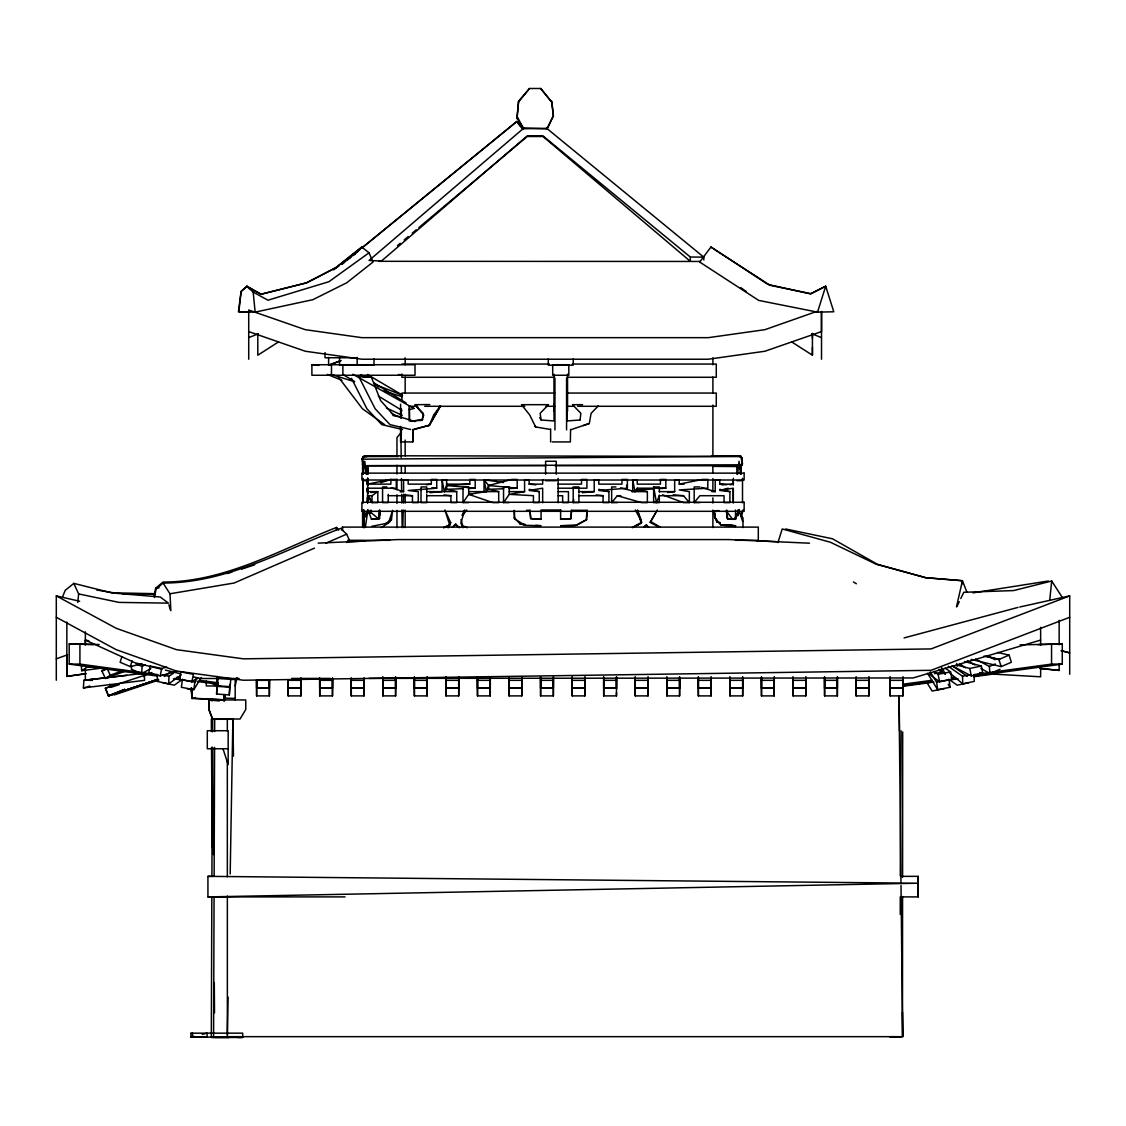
<?xml version="1.0" encoding="UTF-8"?>
<svg xmlns="http://www.w3.org/2000/svg" width="1126" height="1126" viewBox="0 0 1126 1126"><rect width="100%" height="100%" fill="white"/><g stroke="black" fill="none" stroke-linecap="round" stroke-linejoin="round"><path stroke-width="1.5" d="M66.842 655.642L66.842 676.374L85.843 673.714L66.842 676.374L66.842 622.031M85.365 644.016L85.365 631.841M345.077 896.901L207.93 896.901L207.93 876.352L213.208 876.352M224.074 701.47L224.074 694.559M225.186 694.686L225.186 699.908L225.186 694.756M235.193 699.908L235.193 679.471L230.197 679.471M269.424 679.64L269.381 695.896L256.615 695.896L256.587 679.64M269.381 695.896L269.396 680.217M300.966 677.922L300.938 695.896L288.172 695.896L288.129 679.64M300.938 695.896L300.952 678.471M332.522 677.922L332.494 695.896L319.728 695.896L319.685 677.922M328.609 357.392L328.609 365.176L341.15 360.545M332.494 695.896L332.508 678.471M342.431 527.109L342.431 530.402L342.431 527.109L758.305 527.109L758.305 540.297L735.489 540.297M364.078 677.922L364.036 695.896L351.284 695.896L351.242 677.922M363.051 490.472L363.051 502.618L363.051 479.437L363.051 488.191M364.036 695.896L364.064 678.471M367.695 479.521L367.695 484.138L367.597 479.493M367.639 481.224L367.667 484.715L367.695 479.732L367.667 484.827L367.653 478.339L367.695 502.773L367.695 496.355L367.653 502.632L367.639 497.396L367.653 500.901M395.634 677.922L395.592 695.896L382.84 695.896L382.798 677.922M395.592 695.896L395.62 676.726M412.735 441.927L412.946 429.456L412.735 441.927L400.575 441.927L400.589 426.501M400.589 417.929L400.589 404.22M401.32 413.326L401.32 417.929L401.32 409.048M405.543 494.933L412.454 495.707L412.454 502.618L418.281 502.618L418.281 491.626L408.161 490.472L436.747 488.191L436.747 479.437L431.328 479.437L431.328 484.138L426.36 484.715M427.19 677.922L427.148 695.896L414.382 695.896L414.354 677.922M427.148 695.896L427.176 676.726M458.746 677.922L458.704 695.896L445.938 695.896L445.91 677.922M458.704 695.896L458.732 676.726M490.289 677.922L490.26 695.896L477.494 695.896L477.466 677.922M490.26 695.896L490.274 676.726M521.845 677.922L521.817 695.896L509.051 695.896L509.008 677.922M521.817 695.896L521.831 676.726M553.401 677.922L553.359 695.896L540.607 695.896L540.564 677.922M553.359 695.896L553.387 676.726M584.957 677.922L584.915 695.896L572.163 695.896L572.121 677.922M578.891 494.595L578.891 502.618L573.204 502.618L573.204 486.939L578.891 486.939L578.891 492.991M584.915 695.896L584.943 676.726M616.513 677.922L616.471 695.896L603.705 695.896L603.677 677.922M616.471 695.896L616.471 692.406M616.485 688.929L616.499 676.726M648.069 677.922L648.027 695.896L635.261 695.896L635.233 677.922M648.027 695.896L648.055 676.726M679.611 677.922L679.583 695.896L666.817 695.896L666.775 677.922M679.583 695.896L679.597 676.726M700.358 261.457L378.772 261.316L381.362 261.105L527.235 135.922L542.985 135.922L690.308 257.024L690.294 261.316L543.042 136.513L527.193 136.513L418.886 227.579M711.168 677.922L711.139 695.896L698.373 695.896L698.331 677.922M711.139 695.896L711.153 676.726M742.724 677.922L742.681 695.896L729.929 695.896L729.887 677.922M733.293 488.937L733.293 502.773L733.293 488.191L719.767 490.472L729.887 491.626L729.887 502.618L724.06 502.618L724.06 495.707L699.865 495.707L694.179 502.618L699.865 502.604M733.293 485.123L733.293 478.311M735.531 510.008L735.531 519.311L727.523 518.776L734.307 519.339L739.008 510.008L743.005 522.534L743.005 527.615M742.681 695.896L742.71 676.726M774.28 677.922L774.238 695.896L761.486 695.896L761.443 677.922M774.238 695.896L774.266 676.726M805.836 677.922L805.794 695.896L793.028 695.896L793 677.922M805.794 695.896L805.822 676.726M791.719 341.938L812.423 355.197L812.423 347.216M812.423 338.307L812.423 333.507L812.423 355.197M837.392 677.922L837.35 695.896L824.584 695.896L824.556 677.922M837.35 695.896L837.378 676.726M868.934 677.922L868.906 695.896L856.14 695.896L856.098 677.922M868.906 695.896L868.92 676.726M902.953 677.922L902.911 695.896L890.145 695.896L890.117 677.922M900.237 914.396L900.251 896.859M900.265 875.817L901.11 730.873M902.489 1036.596L902.573 896.521M902.588 877.267L902.686 731.942M902.911 695.896L902.939 676.726M900.659 896.901L918.239 896.901L918.239 876.352L900.659 876.352M191.293 688.085L191.941 698.43L223.933 699.908L223.947 694.686M228.184 748.748L207.297 748.748L207.297 730.718L228.184 730.718L228.156 764.568L222.99 748.748M367.653 492.287L367.653 488.22L367.653 493.047L367.653 488.191L367.695 491.626L367.695 489.331M211.829 896.845L211.322 1037.496L242.836 1037.468M211.913 875.747L212.364 747.397M212.42 731.576L212.476 719.275M213.574 1037.468L214.067 896.831M214.137 875.732L214.587 747.397M214.644 731.576L214.686 719.275M367.681 485.292L367.695 478.311L367.681 484.701M367.667 484.067L367.695 479.732L367.667 485.095M367.667 493.047L367.695 488.191L367.653 490.767M395.62 677.486L395.592 687.916L382.84 687.916L382.812 677.486M427.176 677.486L427.148 687.916L414.382 687.916L414.354 677.486M458.732 677.486L458.704 687.916L445.938 687.916L445.91 677.486M490.289 677.486L490.26 687.916L477.494 687.916L477.466 677.486M521.845 677.486L521.817 687.916L509.051 687.916L509.022 677.486M553.401 677.486L553.359 687.916L540.607 687.916L540.579 677.486M584.971 680.329L584.915 687.916L572.163 687.916L572.121 677.486L572.107 680.343L584.971 680.343L584.943 677.486M616.499 677.486L616.471 687.916L603.705 687.916L603.677 677.486M648.055 677.486L648.027 687.916L635.261 687.916L635.233 677.486M679.611 677.486L679.583 687.916L666.817 687.916L666.789 677.486M711.168 677.486L711.139 687.916L698.373 687.916L698.345 677.486M729.873 680.343L742.738 680.329L742.724 677.486L742.681 687.916L729.929 687.916L729.901 677.486M774.266 677.486L774.238 687.916L761.486 687.916L761.443 677.486M805.822 677.486L805.794 687.916L793.028 687.916L793 677.486M837.378 677.486L837.35 687.916L824.584 687.916L824.556 677.486M868.934 677.486L868.906 687.916L856.14 687.916L856.112 677.486M890.103 680.343L902.968 680.329L902.939 677.486L902.911 687.916L890.145 687.916L890.117 677.486M157.33 675.361L157.232 681.413L168.731 683.82L181.328 674.868M227.311 1037.468L228.029 997.031M230.183 873.973L232.885 719.275L212.406 719.275L212.49 731.576M402.812 527.545L403.249 510.022M403.418 503.012L403.643 494.244M168.731 683.82L168.928 676.276L176.092 671.251M217.445 677.697L217.121 686.339L229.943 687.24L229.324 694.925L216.6 694.038L217.219 676.473M229.324 694.925L229.718 684.397M570.572 429.456L570.361 441.927L552.275 441.927M144.241 673.207L144.607 680.329L83.38 687.916L83.887 680.343L142.594 673.418M217.445 685.79L217.909 678.232L230.746 679.133L230.168 686.677L217.445 685.79L217.219 678.908M131.615 666.381L131.432 669.252L141.594 673.573L150.856 668.647M366.414 515.807L363.501 510.303L363.501 525.743L363.501 519.311L367.92 510.008L371.481 519.311L379.532 518.565L380.067 510.303M586.632 519.663L576.667 525.195L560.607 525.743L575.569 525.476L586.632 519.663L587.223 510.317M216.6 694.038L217.121 686.339M422.926 417.887L423.235 413.326L416.071 405.909M738.755 513.357L739.008 510.008L735.545 519.311L727.523 518.776L726.622 510.331L725.834 511.781M141.594 673.573L142.129 666.423L145.198 664.804M570.924 518.622L560.607 519.311L570.924 518.622L571.558 510.303L587.04 510.317L586.238 519.677M570.868 518.579L571.6 510.303M77.821 602.466L78.623 593.923L73.809 583.381L65.238 590.32L62.662 596.625M522.9 127.125L516.989 118.385L518.607 101.171L529.53 88.49L540.705 88.49L551.853 102.241L553.373 115.837L547.278 128.702L523.9 128.012L369.075 260.444L381.362 261.105M740.176 465.882L742.33 464.813L740.978 456.382L365.5 455.749L363.318 456.579L362.473 464.686L363.599 465.7L742.33 464.813L742.09 457.986L740.978 456.382L711.59 455.734M1049.742 600.003L1051.698 581.016L1013.611 590.573L963.786 592.276L960.774 598.553M363.318 474.215L364.782 461.266L366.231 474.215M737.586 474.215L739.036 461.266L740.5 474.215M740.317 469.359L740.866 464.503M336.195 530.388L336.547 527.432C280.149 549.587 225.327 582.043 163.003 582.058L155.655 588.194L153.981 596.513M516.989 118.385L518.607 101.171M371.721 526.321L388.442 522.999L391.44 519.663L392.636 510.317L388.442 522.999L381.151 527.587M738.557 513.484L739.008 510.008L739.008 513.484M580.045 420.068L580.861 413.326L572.501 404.67L582.621 404.67M194.882 682.145L182.37 679.71L181.385 687.282L193.799 689.689L194.882 682.145L197.627 677.739L191.87 681.737L179.456 679.33L180.892 671.884L193.405 674.319L191.87 681.737M365.317 527.39L367.92 510.008L367.935 513.456M570.981 429.696L589.292 423.489L591.108 413.326L598.272 405.909M573.204 502.618L573.767 499.494M154.473 597.498L156.035 589.18L163.073 583.043C226.664 583.099 282.879 550.572 340.657 528.418L346.639 534.174L349.736 540.761L346.681 542.507M174.629 671.842L160.188 675.881L148.688 673.461L150.138 666.029L161.722 668.45L166.775 667.099M160.188 675.881L161.722 668.45M235.193 685.959L237.009 677.627M738.318 513.146L739.008 510.008M956.481 606.928L962.434 580.678L925.882 577.722L876.267 564.253L830.341 542.225L782.232 528.967L777.911 542.619M659.428 527.306L650.209 522.408L657.373 510.008M380.081 513.217L378.744 519.002L369.272 511.134M400.673 441.927L401.447 438.676M741.471 516.299L743.047 510.008L740.57 515.877M817.546 312.141L825.696 286.201L810.284 293.872L767.862 284.371L710.914 247.044L699.71 262.062L758.685 300.403L817.546 312.141L833.789 311.775L825.696 286.201L811.114 293.731L770.001 285.314L710.914 247.044M121.932 656.542L120.116 662.271L130.278 666.592L141.989 663.777M130.278 666.592L132.15 660.892M367.625 502.562L367.639 496.65M444.334 491.626L446.614 489.331L446.614 479.732L442.068 479.732L444.334 491.626L446.614 485.489L469.781 484.138L469.781 479.437L475.2 479.437L475.2 488.191L468.472 488.459M409.329 407.513L409.329 420.955L421.546 420.378L423.77 415.1L414.875 404.67L429.794 404.558M453.018 526.996L455.777 524.153L459.535 527.728M449.71 524.941L443.644 527.658L449.71 524.941L450.71 522.745L444.869 509.965L449.71 524.941L448.148 527.812M957.016 606.421L959.268 601.706M461.984 515.342L464.714 510.008L460.886 523.21L462.997 527.714M448.261 527.376L450.71 522.745M391.004 519.199L389.61 521.817L385.402 523.506M363.501 519.311L367.935 511.331M650.209 522.408L656.43 511.331M398.491 456.494L363.318 456.579L361.812 459.197L363.599 465.7M428.781 425.797L440.562 405.895L429.499 425.234L414.523 429.09M193.799 689.689L201.174 677.739M632.699 491.626L632.699 479.732L637.246 479.732L637.246 484.138L660.413 484.138L660.413 479.437L665.832 479.437L665.832 488.191L637.246 488.191L634.965 491.626L620.553 487.797M463.011 502.618L468.683 494.342L468.683 486.939L463.011 486.939L463.011 502.618L468.683 502.604M503.547 502.618L509.233 494.342L509.233 486.939L503.547 486.939L503.547 502.618L509.233 502.604M440.449 405.782L433.693 414.931L429.499 425.234L413.369 429.696M462.645 515.342L466.727 510.008M516.862 115.837L523.365 128.674L523.9 128.012M518.495 101.987L529.53 88.49M617.344 502.604L611.657 502.618L617.344 495.707L620.806 495.707M358.293 251.014L361.77 247.044L335.717 267.819L306.511 282.851L261.148 294.252L246.96 286.37L241.105 291.437L238.867 311.747L255.152 312.113L312.915 299.671L346.85 282.71L372.973 262.062L369.046 252.787L361.84 247.143L335.858 267.636L306.497 282.851L260.965 294.238L246.89 286.286L241.119 291.493L238.43 311.719L250.141 312.001M550.234 429.442L535.638 426.951L534.597 425.797M357.125 252.238L361.84 247.143M191.392 688.085L192.039 698.43L191.519 687.958M191.941 698.43L191.42 687.958M740.275 465.305L742.625 463.096M643.608 527.165L646.127 524.941L648.66 527.151M452.188 527.292L455.777 524.153M397.492 245.567L400.166 243.329M404.178 239.951L408.189 236.573M412.2 233.209L416.212 229.831M357.984 251.112L341.699 264.399L344.472 262.259M362.051 247.776L516.735 121.524L523.506 129.406M347.174 260.05L351.256 256.714M362.108 247.861L516.778 121.58L522.239 127.9M353.057 255.475L355.774 253.308L353.001 255.419M644.466 526.855L646.76 525.068M637.992 525.18L640.624 523.196M333.676 269.86L339.193 265.736M347.484 259.543L350.242 257.488M421.546 420.378L422.827 419.421L411.243 421.349M369.046 252.787L328.919 281.711L267.946 300.206L253.181 292.084L246.96 286.37M164.227 676.43L169.815 672.447M182.679 679.217L174.277 685.185L162.791 682.778M367.414 495.721L372.002 495.721L377.815 491.64L377.815 502.632L372.002 502.632L368.343 497.101M387.302 522.52L391.44 519.663M81.353 664.875L81.663 670.716L86.519 667.507L91.614 666.184M124.986 671.293L105.436 678.443L101.903 671.026L105.591 668.605M105.436 678.443L110.292 675.234L123.339 670.463M278.502 341.938L257.812 355.197L257.812 333.507M632.784 527.193L641.933 522.197M632.39 527.7L641.243 523.083L637.4 510.008L641.37 520.676M314.492 548.123L234.095 583.029L169.998 593.768L163.073 583.043M325.738 543.239L346.639 534.174M984.054 656.05L998.861 659.47L1009.093 655.121L1011.359 662.271L1001.211 666.592L971.076 659.386M975.51 659.146L989.36 666.423L995.201 663.946M980.859 668.365L989.895 673.573L1000.043 669.252M248.719 337.659L258.304 333.775M254.701 564.773L241.654 569.137M1069.7 674.277L1069.7 595.893L931.089 648.914L243.455 658.837L176.472 649.674L116.288 628.336L56.3 595.893L56.3 680.231M1069.7 617.287L931.089 670.308L243.455 680.231L176.472 671.054L116.288 649.716L56.3 617.287M330.185 364.599L339.588 361.165M56.3 658.837L67.602 654.769M101.903 671.026L105.168 669.857M816.66 311.466L764.92 329.679L708.324 337.659L361.896 337.659L305.301 329.679L248.719 310.03L248.719 359.222M158.302 679.189L108.392 695.896L105.408 688.211L148.674 673.967M156.641 679.752L108.476 695.896L105.492 688.211M115.682 693.56L157.204 679.668M158.865 679.991L114.022 694.981L114.022 694.109M105.408 688.211L119.342 683.707M119.342 684.594L111.038 687.324L111.038 686.452M380.813 482.632L390.877 479.465L396.282 479.451L396.282 488.205L367.414 488.205M583.282 425.558L589.292 423.489M226.931 573.598L231.843 572.107M1040.635 640.089L913.073 677.951L368.99 678.387M148.688 673.461L151.897 672.56M192.039 698.43L195.403 697.501M723.145 489.571L728.226 488.205M409.414 409.653L413.932 408.442L411.314 406.613M904.079 637.921L1018.073 607.393M194.221 1036.356L190.956 1037.173L190.941 1033.175M202.258 1034.358L207.085 1033.161L207.085 1037.159L190.998 1037.145L242.723 1037.159M83.465 687.916L90.207 686.297M1019.748 607.013L1069.7 595.893M956.34 664.931L969.753 668.45L981.337 666.029L982.787 673.461L971.288 675.881L952.005 665.733M948.205 666.24L962.547 676.276L970.823 674.544M949.401 672.672L962.744 683.82L974.243 681.413L974.145 675.361M968.684 682.778L957.199 685.185L948.796 679.217M667.859 492.526L674.671 491.626L674.671 479.732L679.231 479.732L679.231 484.138L702.399 479.451L707.818 479.437L707.818 488.191L679.231 489.909L689.351 491.626L689.351 502.618L683.524 502.604L662.552 494.863M729.915 484.813L733.293 484.124L733.293 479.76M934.439 673.658L942.251 672.138L945.038 674.192M933.975 671.42L938.085 674.319L950.583 671.884L952.019 679.33L939.605 681.737L929.752 674.573M930.203 671.856L936.593 682.145L949.105 679.71L950.091 687.282L937.677 689.689L927.528 673.264M944.531 688.633L932.117 691.04L927.514 683.581M535.892 484.813L529.136 484.138L529.136 479.732L524.589 479.732L524.589 491.626L509.233 494.342L533.428 495.707L533.428 502.618L539.255 502.618L539.255 491.626L529.136 489.331M973.005 592.867L1048.348 581.016M503.491 482.561L484.039 479.732L488.6 485.489L488.6 489.331L498.705 491.626L498.705 502.618L492.892 502.604L468.683 494.342L486.319 491.626L488.6 489.331L503.73 488.726M902.756 684.256L932.159 680.273M951.203 677.697L954.665 677.233M973.694 674.657L1051.557 664.101L1062.268 664.101L1062.268 643.945L1020.1 644.888M903.08 685.664L932.497 681.68M951.526 679.105L956.72 678.401M974.018 676.064L1062.268 664.101M902.714 686.325L933.862 682.103M949.443 679.991L958.085 678.823M973.666 676.712L994.427 673.897M81.663 670.716L100.707 668.197M370.918 492.541L377.815 491.64L367.47 491.64M155.655 588.194L159.005 587.786M104.535 677.936L83.887 680.343L92.487 679.358M107.983 677.542L126.914 675.333M371.481 519.311L379.532 518.565M400.194 491.921L403.601 491.626L403.601 479.732L408.161 479.732L408.161 484.138L431.328 484.138M430.118 492.681L442.068 491.626L442.068 479.732M582.297 492.681L594.232 491.626L594.232 479.732L598.793 479.732L598.793 484.138L621.96 484.138L621.96 479.437L627.379 479.437L627.379 488.191L598.793 490.472L608.913 491.626L608.913 502.618L603.086 502.618L603.086 495.707L596.175 494.933M214.911 685.495L218.247 685.227M579.918 419.998L566.955 420.955L566.955 405.839M654.065 488.895L637.246 489.909L634.965 491.626L632.699 479.732M659.104 488.585L665.832 488.191M491.907 485.292L488.6 485.489L486.319 491.626L484.039 479.732L484.039 491.626M318.194 543.126L397.605 539.579L729.113 539.579L809.495 543.196M347.821 541.817L365.218 541.043M463.433 488.656L446.614 489.331L456.734 491.626L456.734 502.618L450.907 502.618L450.907 495.707L443.996 494.933M508.769 488.529L517.186 488.191L517.186 479.437L511.767 479.451L488.6 485.489L517.186 488.191M718.895 510.613L714.25 510.782L714.672 517.65L720.612 524.815L735.531 525.743L720.612 524.815M1037.778 644.635L1062.268 643.945M207.93 896.901L918.239 883.206L207.93 876.352M122.818 594.246L154.445 593.838M523.365 128.674L547.011 128.519L553.373 115.837L551.67 101.312M740.978 456.382L361.812 459.197L365.5 455.749L367.597 456.41M357.449 357.744L325.006 357.744L325.006 352.565M401.883 364.05L549.418 364.05M572.261 364.05L716.277 364.05L716.277 377.28L566.983 377.28M311.888 364.725L415.015 364.725L415.015 375.254L311.888 375.254L311.888 364.725L318.827 365.401M362.98 376.816L371.2 376.816L380.602 400.56L393.298 414.804L414.987 421.574M554.696 377.28L401.883 377.28L401.883 373.973M554.696 393.058L401.883 393.058L401.883 401.32M566.983 393.058L716.277 393.058L716.277 406.289L577.525 406.289M408.921 406.289L417.704 406.289M424.727 406.289L524.829 406.289M545.913 406.289L554.696 406.289M566.983 406.289L574.007 406.289M367.414 465.7L546.18 465.728M554.949 465.728L737.234 465.756M362.6 480.689L366.963 480.689M545.603 480.689L556.23 480.689M736.854 480.689L741.232 480.689M446.614 484.138L469.781 484.138M529.136 484.138L542.662 484.138L542.662 479.746M558.046 484.138L581.509 484.138L581.509 479.451L586.913 479.451L586.913 488.205L558.046 488.205M679.231 484.138L684.2 484.138M733.293 484.124L719.767 484.138L719.767 479.732L715.221 479.732L715.221 491.626L711.801 491.626M659.329 495.159L659.329 502.618L653.643 502.618L653.643 486.939L659.329 486.939L659.329 491.978M426.712 491.626L456.734 491.626M468.683 491.626L498.705 491.626M509.233 491.626L524.589 491.626M558.046 491.64L568.447 491.64L568.447 502.632L562.634 502.632L562.634 495.721L558.046 495.721M578.891 491.626L594.232 491.626M631.77 491.626L647.366 491.626L647.366 502.618L641.538 502.604L617.344 495.707M659.329 491.626L674.671 491.626M388.259 495.707L412.454 495.707M426.712 495.707L450.907 495.707M578.891 495.707L603.086 495.707M689.351 502.618L683.524 495.707L659.329 495.707L656.486 502.618L653.643 486.939M560.635 510.008L541.057 510.008L541.057 519.311L530.712 518.579L529.994 510.303L526.504 510.317M347.681 540.297L389.807 540.297M157.457 676.064L69.207 664.101L69.207 643.945L99.158 644.508M69.207 664.101L79.918 664.101L157.781 674.657M239.12 678.485L200.498 678.514L193.799 676.909M291.775 678.443L330.382 678.415M89.01 680.343L92.473 680.343M382.784 680.343L395.648 680.329M414.34 680.329L427.204 680.343M445.896 680.329L458.761 680.343M477.452 680.343L490.303 680.329M508.994 680.329L521.859 680.343M540.55 680.329L553.415 680.343M603.663 680.329L616.527 680.343M635.219 680.329L648.069 680.343M666.775 680.329L679.625 680.343M698.317 680.343L711.182 680.329M761.429 680.343L774.294 680.329M792.986 680.343L805.85 680.329M824.542 680.343L837.392 680.329M856.098 680.343L868.948 680.329M256.573 688.211L269.438 688.211M288.129 688.211L300.98 688.211M319.671 688.211L332.536 688.211M351.228 688.211L364.092 688.211M382.784 688.211L395.648 688.211M414.34 688.211L427.204 688.211M445.896 688.211L458.761 688.211M477.452 688.211L490.303 688.211M508.994 688.211L521.859 688.211M540.55 688.211L553.415 688.211M572.107 688.211L584.971 688.211M603.663 688.211L616.527 688.211M635.219 688.211L648.069 688.211M666.775 688.211L679.625 688.211M698.317 688.211L711.182 688.211M729.873 688.211L742.738 688.211M761.429 688.211L774.294 688.211M792.986 688.211L805.85 688.211M824.542 688.211L837.392 688.211M856.098 688.211L868.948 688.211M890.103 688.211L902.968 688.211M208.226 699.626L222.286 699.626M208.845 699.936L245.735 699.936L245.764 709.479L240.021 719.021L212.575 719.021L208.845 709.479L208.845 699.936L219.331 700.949M208.929 709.479L212.575 719.021M190.998 1033.175L242.695 1033.161L242.709 1037.159M889.864 1036.933L901.11 1036.933M214.672 1037.496L228.93 1037.468M237.825 1037.468L241.26 1037.468M371.2 376.816L358.898 376.788L375.141 408.752L389.976 424.629L410.709 429.513M615.922 486.953L611.657 486.939L611.657 502.618M699.865 486.953L694.179 486.939L694.179 502.618M386.837 486.953L382.573 486.939L382.573 502.618L388.259 502.618L388.259 494.342M217.543 685.973L206.311 685.959L206.269 681.089M363.318 456.579L366.823 456.593M712.744 466.333L737.347 466.403L712.828 466.291L712.899 473.314M690.308 257.024L703.736 257.122L703.834 260.007M154.628 593.669L113.839 592.853L96.78 590.01M724.553 525.448L735.531 525.743M525.11 525.293L514.582 518.973L514.3 510.317L514.399 517.636L520.015 523.9L525.11 525.293L541.057 525.743L535.779 525.279M69.207 643.945L93.711 644.621M225.186 698.148L235.193 698.43M431.694 487.952L436.747 488.191M756.771 540.79L777.855 541.761M192.208 698.148L223.933 699.908M468.683 494.342L472.146 494.539M989.402 673.883L1040.635 676.81L1040.635 666.325M541.029 519.311L530.656 518.622L530.036 510.303M539.72 417.704L541.085 419.998L554.034 420.955L554.034 404.22M673.151 494.835L683.524 495.707M520.015 523.9L525.265 524.364M446.614 485.489L475.2 488.191M726.523 484.813L719.767 484.138L723.145 484.813M1059.158 670.42L1039.96 668.422L1059.158 670.42L1059.158 663.51M539.255 491.626L529.136 490.472L542.662 488.191L542.662 502.773M176.824 677.233L180.273 677.697M199.316 680.273L218.345 682.849M174.755 678.401L179.949 679.105M197.247 681.455L218.008 684.256M173.39 678.823L183.763 680.231M213.18 684.214L218.374 684.918M398.463 374.494L401.898 375M647.366 491.626L637.246 489.909L637.246 488.191M186.944 688.633L191.603 689.534M85.365 645.114L85.365 640.089L88.785 640.778M392.96 415.508L401.489 417.296M785.554 528.967L832.48 538.777L877.309 564.253L925.699 577.722L961.28 580.678L962.561 583.775M78.623 593.923L119.046 602.396L168.407 603.142L160.216 596.991L111.91 592.938L73.809 583.381M162.313 674.896L168.928 676.276M719.767 489.331L729.887 491.626M598.793 489.331L608.913 491.626M56.3 595.893L79.665 601.228M997.552 652.461L1009.093 655.121M402.489 429.513L381.756 424.629L366.921 408.752L351.453 378.322M735.278 526.349L730.253 525.152L735.348 526.475M161.961 669.266L135.162 662.834L85.365 640.089M165.311 670.083L180.399 673.7M986.306 656.233L999.663 659.456M1061.382 650.814L1069.7 652.883L1061.213 650.603M964.461 661.539L981.337 666.029M979.578 672.56L982.787 673.461M212.335 700.822L209.211 699.936L209.225 709.479M701.399 487.417L715.221 491.626M391.327 487.882L403.601 491.626M330.988 374.353L354.141 381.63M383.91 390.989L402.109 396.704M248.719 331.593L305.301 351.242L361.896 359.222L708.324 359.222L764.92 351.242L821.516 331.593L821.501 311.438M375.127 384.473L402.573 395.296M811.93 333.775L821.516 337.659M327.399 374.409L341.938 380.335M136.274 663.946L142.129 666.423M467.304 527.714L462.702 525.673L461.027 519.55M386.359 407.936L402.123 415.325M987.263 655.599L994.962 659.653M352.86 374.282L413.932 408.442M737.98 455.678L742.09 457.986M212.152 682.82L218.036 686.17M967.333 660.568L974.849 664.903M650.434 521.408L660.371 527.207M367.428 374.508L402.095 394.945M375.915 385.176L378.941 386.95M391.384 413.143L395.845 415.832M342.951 374.522L354.746 381.7M378.336 396.028L401.926 410.371M853.424 581.959L856.365 583.761M360.756 374.648L365.148 377.393M373.916 382.868L406.078 402.953M945.052 668.042L950.583 671.884M959.788 663.791L965.517 667.817M740.683 287.58L746.341 291.592M953.272 666.479L967.248 676.43M384.599 424.629L362.431 408.752L338.18 376.788M547.278 128.702L546.335 128.012L703.736 257.122M455.523 524.73L458.099 526.996M246.89 286.286L249.409 288.608M227.494 1036.666L902.756 1036.666L902.489 1012.091M523.224 129.448L516.778 121.58L520.325 126.056M540.705 88.49L551.853 102.241M336.547 527.432L338.644 530.149M726.847 511.626L732.773 519.466M362.671 519.311L364.402 521.634M1051.698 581.016L1062.761 598.145M740.57 514.216L743.005 518.101L743.005 521.338M941.758 667.957L945.432 673.841M939.07 669.351L940.9 672.335M948.247 684.284L950.091 687.282M635.303 510.008L641.116 520.676M362.671 510.317L364.205 513.217M535.638 426.951L529.684 414.931L521.521 404.684L548.503 404.67L540.142 413.326L541.085 419.998M369.398 497.129L372.002 502.632L372.002 495.721M106.815 667.788L110.292 675.234M109.785 684.172L111.038 687.198M962.434 580.678L966.882 592.135M998.861 659.47L1001.211 666.592M626.478 485.264L627.379 488.191M168.9 604.831L170.336 609.898M969.753 668.45L971.288 675.881M938.085 674.319L939.605 681.737M726.861 515.272L727.523 518.579L726.988 510.303M941.449 667.943L942.251 672.138M956.72 663.481L957.199 666.268M716.347 518.607L716.854 521.929L720.218 522.76L716.854 521.929L715.052 517.636L715.052 513.245M936.593 682.145L937.677 689.689M514.399 517.636L514.582 518.973M366.569 470.978L366.921 474.215L366.963 466.122M363.135 466.122L362.6 461.266L362.6 474.215M253.181 292.084L255.152 312.113M989.36 666.423L989.895 673.573M144.367 676.825L144.142 673.334L144.297 676.825M169.998 593.768L170.842 610.686M962.547 676.276L962.744 683.82M232.885 719.275L233.462 756.193M409.371 407.654L409.554 419.885M401.208 457.438L400.87 432.905L396.957 437.535L396.957 456.607M401.32 466.206L401.419 473.216M401.489 478.48L401.644 490.739M401.7 494.244L401.813 503.012M401.912 510.022L402.137 527.545M899.125 696.079L899.505 731.196M898.998 695.924L900.969 882.024M901.011 885.529L902.616 1036.511M738.065 510.008L738.093 515.046M212.603 747.397L213.377 854.634M214.292 982.97L214.503 1012.851M211.322 719.275L211.406 731.576M211.519 747.397L212.251 847.625M738.093 513.667L738.079 510.43L738.079 515.68M367.653 478.353L367.681 484.842M367.667 487.53L367.681 492.555M890.131 676.726L890.145 695.896M856.112 676.726L856.14 695.896M824.57 676.726L824.584 695.896M793.014 676.726L793.028 695.896M761.457 676.726L761.486 695.896M729.901 676.726L729.929 695.896M698.345 676.726L698.373 695.896M666.789 676.726L666.817 695.896M635.247 676.726L635.261 695.896M603.691 676.726L603.705 695.896M572.135 676.726L572.163 695.896M540.579 676.726L540.607 695.896M509.022 676.726L509.051 695.896M477.466 676.726L477.494 695.896M445.924 676.726L445.938 695.896M414.368 676.726L414.382 695.896M382.812 676.726L382.84 695.896M367.949 466.122L367.963 474.215M351.256 678.471L351.284 695.896M319.7 678.471L319.728 695.896M288.157 680.217L288.172 695.896M256.601 680.217L256.615 695.896M192.546 1033.161L192.546 1037.159M1059.158 620.327L1059.158 644.804M1051.557 643.945L1051.557 664.101M1040.635 627.295L1040.635 645.339M918.239 876.352L918.239 896.901M821.516 311.677L821.516 359.222M742.513 478.311L742.513 502.773M741.232 464.503L741.232 474.215M736.854 466.122L736.854 474.215M712.899 357.815L712.899 364.81M712.899 377.069L712.899 392.819M712.899 405.064L712.899 455.819M712.899 478.564L712.899 490.823M712.899 497.819L712.899 503.069M712.899 510.064L712.899 527.573M573.218 358.941L573.218 365.176L548.292 365.176L548.292 358.941M567.546 374.24L567.546 411.257M566.575 378.477L566.575 429.893M560.607 510.008L560.635 519.311M558.144 478.311L558.144 502.773M556.23 474.215L556.23 461.266L545.603 461.266L545.603 474.215M554.949 378.477L554.949 429.893M553.978 374.24L553.978 411.257M550.628 429.006L550.628 441.927M426.712 492.991L426.712 486.939L421.025 486.939L421.025 502.618L426.712 502.618L426.712 494.595M405.163 357.815L405.163 364.81M405.163 377.069L405.163 392.819M405.163 440.069L405.163 455.819M405.163 466.319L405.163 473.314M405.163 494.314L405.163 503.069M405.163 510.064L405.163 527.573M401.32 429.71L401.32 434.946M400.955 409.174L400.955 414.129M400.955 429.006L400.955 433.848M396.957 465.291L396.957 473.962M396.957 479.155L396.957 489.571M396.957 494.764L396.957 503.449M396.957 510.374L396.957 527.728M373.987 358.941L373.987 365.176L339.573 365.176L339.573 357.392M367.653 466.122L367.653 474.215M367.695 488.191L367.695 493.343M364.064 510.008L364.064 527.869M363.051 478.311L363.051 502.787M357.195 357.392L357.195 365.176M342.881 364.725L342.881 375.254M331.48 364.725L331.48 375.254M227.325 718.754L227.325 731.041M227.325 760.88L227.339 876.76M227.353 896.071L227.368 1034.766M89.024 686.142L89.024 687.015M85.365 668.591L85.365 680.005M79.918 643.945L79.918 664.101M362.671 510.008L362.671 526.672L362.671 510.008M390.877 479.451L390.877 484.138L367.414 484.138L390.877 479.465M367.667 497.396L367.653 502.618L367.695 497.368M269.438 680.329L269.381 687.916L256.615 687.916L256.573 680.329L269.438 680.343M300.98 680.329L300.938 687.916L288.172 687.916L288.129 680.329L300.98 680.329M332.536 680.329L332.494 687.916L319.728 687.916L319.671 680.329L332.536 680.343M364.092 680.329L364.036 687.916L351.284 687.916L351.228 680.329L364.092 680.329M379.49 510.303L379.012 518.256L379.49 510.303M124.662 689.351L108.392 695.896L124.704 689.365M568.827 364.725L552.697 364.725L552.697 375.254L568.827 375.254L568.827 364.725M744.145 473.131L361.91 473.131L361.91 480.014L744.145 480.014L744.145 473.131M744.145 502.28L361.91 502.28L361.91 511.317L744.145 511.317L744.145 502.28M371.13 513.301L370.961 510.008L371.017 513.231M367.695 491.626L367.653 488.515L367.695 491.626"/></g></svg>
